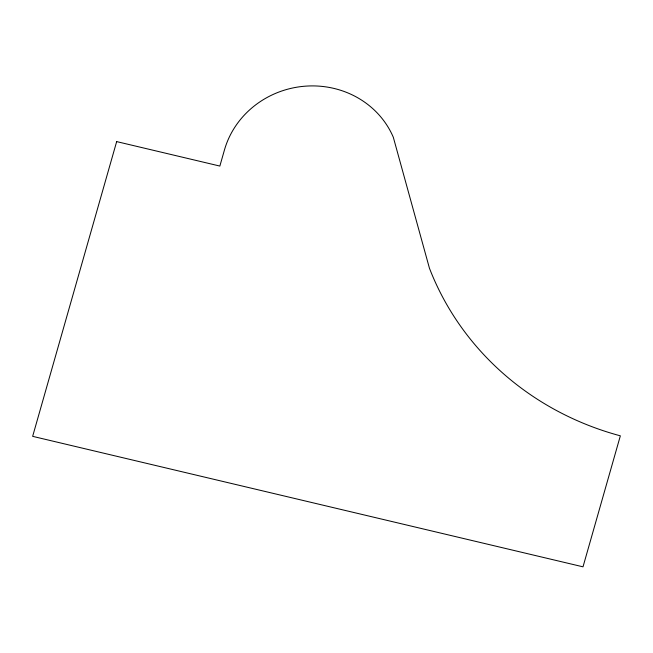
<?xml version="1.0" encoding="UTF-8"?>
<svg xmlns="http://www.w3.org/2000/svg" width="653" height="653" viewBox="0 0 653 653"><rect width="100%" height="100%" fill="white"/><g stroke="black" fill="none" stroke-linecap="round" stroke-linejoin="round"><path stroke-width="0.98" d="M116.667 141.603L32.65 436.343L583.007 566.828L620.35 435.829A294.723 277.982 -10.5 0 1 429.437 268.203L393.318 137.269A89.363 84.294 -10.5 0 0 305.286 86.172A89.363 84.294 -10.5 0 0 224.428 150.051L219.857 166.066L116.667 141.603"/></g></svg>
